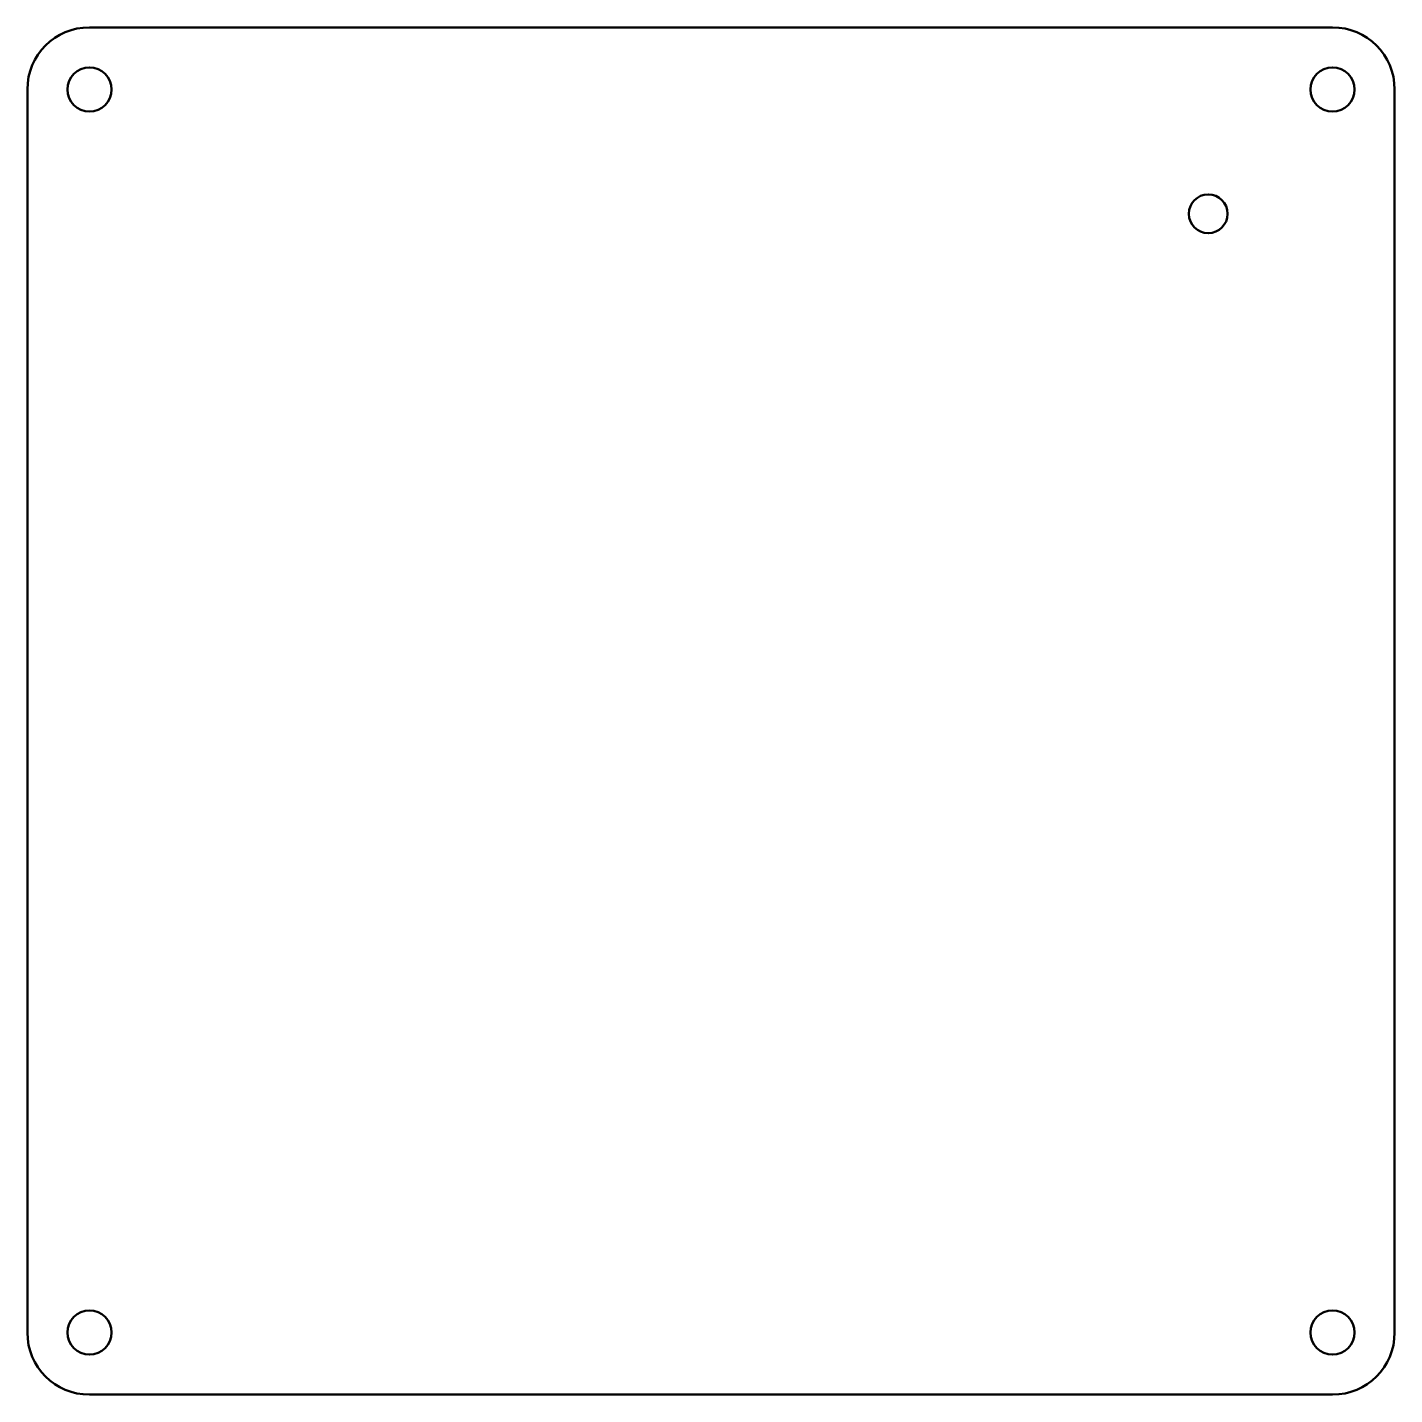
# Model space of a CAD drawing. Header units: inches. Extents: x 8.25 to 13.75, y 5.75 to 11.25.
import ezdxf

# ---------------------------------------------------------------- set-up
doc = ezdxf.new("R2010")
doc.units = ezdxf.units.IN
doc.header["$MEASUREMENT"] = 0
doc.layers.add('Visible (ANSI)', color=7, linetype='Continuous', lineweight=50)

msp = doc.modelspace()

# ---------------------------------------------------------------- linework, layer by layer
at = {"layer": 'Visible (ANSI)'}
for p, q in [((8.5, 11.25), (13.5, 11.25)), ((8.25, 6), (8.25, 11)), ((13.75, 11), (13.75, 6)), ((13.5, 5.75), (8.5, 5.75))]:
    msp.add_line(p, q, dxfattribs=at)
for centre, radius in [((8.5, 11), 0.0885), ((13.5, 11), 0.0885), ((13, 10.5), 0.078), ((8.5, 6), 0.0885), ((13.5, 6), 0.0885)]:
    msp.add_circle(centre, radius, dxfattribs=at)
for centre, start, end in [((8.5, 11), 90, 180), ((13.5, 11), 0, 90), ((8.5, 6), 180, 270), ((13.5, 6), 270, 0)]:
    msp.add_arc(centre, 0.25, start, end, dxfattribs=at)

doc.saveas('drawing.dxf')
